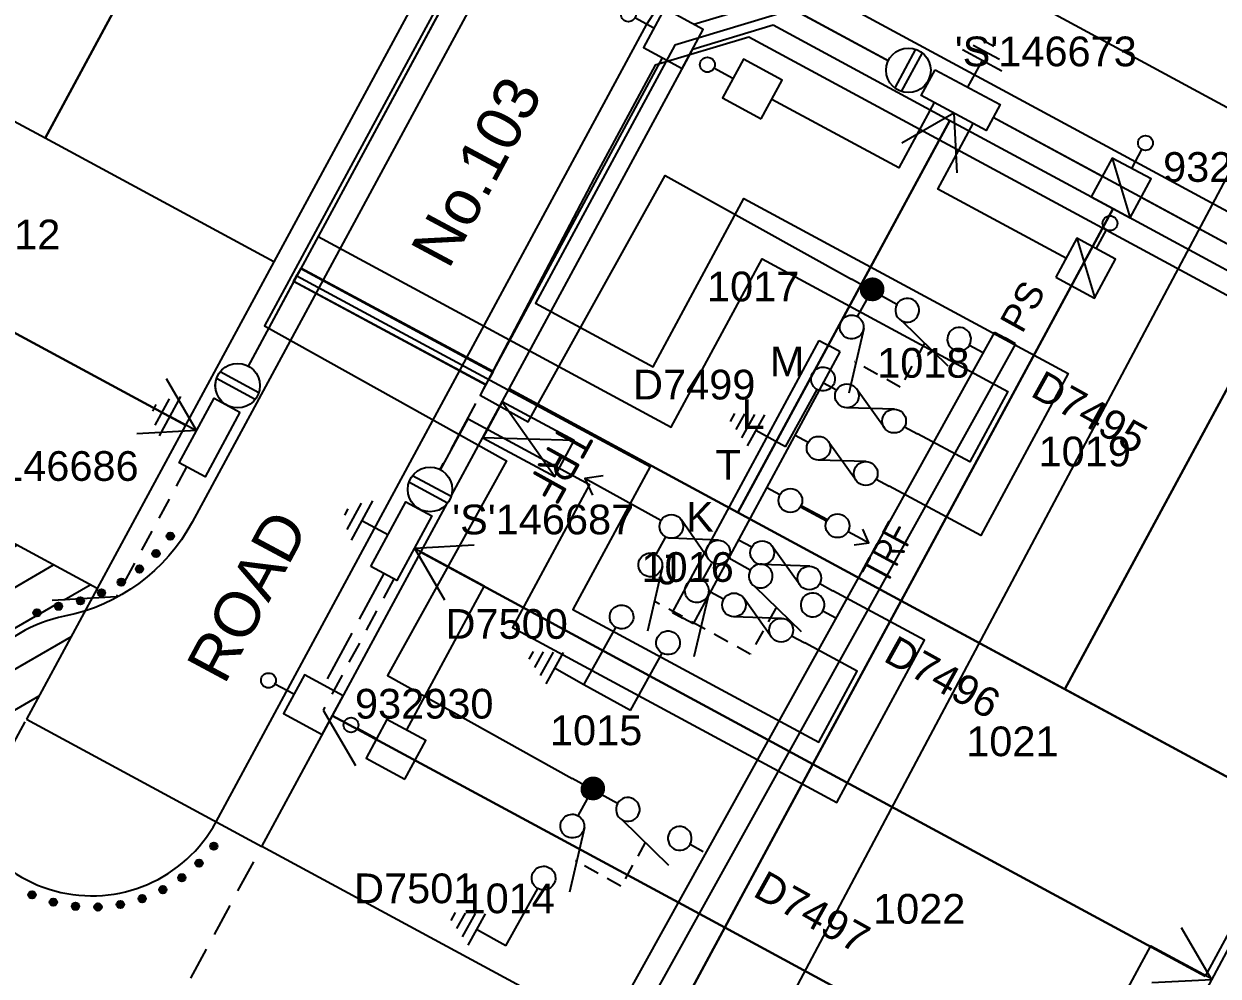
# Model space of a CAD drawing. Header units: metres. Extents: x 303507 to 304452, y 6274483 to 6275961.
# Drawn here: x 303718.5 to 303798.8, y 6275056.6 to 6275120.7 of the extents above; entities that cross this region are included whole.
import ezdxf
from ezdxf.enums import TextEntityAlignment as Align

# ---------------------------------------------------------------- set-up
doc = ezdxf.new("R2010")
doc.units = ezdxf.units.M
doc.header["$LTSCALE"] = 0.7
for name, pattern in [('A', [0]), ('CENTERX2', [101.6, 63.5, -12.7, 12.7, -12.7]), ('Dash', [5, 3, -2]), ('DASHED', [19.05, 12.7, -6.35]), ('IE Trench LV', [6.5, 5, -1.5])]:
    doc.linetypes.add(name, pattern=pattern)
doc.layers.get('0').update_dxf_attribs({"color": 6})
for name, color, linetype in [('_User Miscellaneous10', 8, 'Continuous'), ('_User Miscellaneous11', 7, 'Continuous'), ('_User Miscellaneous4', 7, 'Continuous'), ('_User Miscellaneous7', 150, 'Continuous'), ('_User Miscellaneous8', 7, 'Continuous'), ('_User Miscellaneous9', 8, 'Continuous'), ('_User Miscellaneous9 @ 0.5', 8, 'Continuous'), ('Cadastre Developer_SP_NEW', 4, 'Continuous'), ('Cadastre Roads_SP_NEW', 8, 'Continuous'), ('Duct_SP_NEW', 2, 'Continuous'), ('Equip_HV_NEW', 2, 'Continuous'), ('Equip_LV_MOD', 5, 'Continuous'), ('Equip_LV_NEW', 5, 'Continuous'), ('Mains_HV_NEW_U72', 2, 'Continuous'), ('Mains_LV_NEW_R6', 2, 'Continuous'), ('Mains_LV_NEW_T84', 2, 'Continuous'), ('Services_SP_NEW_UG', 2, 'Continuous'), ('Sub_LV_EXT', 5, 'Continuous'), ('Sub_SP_NEW', 2, 'Continuous'), ('SupportsUG_SP_LV_NEW', 2, 'Continuous'), ('SupportsUG_SP_LV_SL_NEW', 2, 'Continuous'), ('Trench_SP_NEW', 2, 'Continuous')]:
    doc.layers.add(name, color=color, linetype=linetype)
doc.layers.add('_User Miscellaneous5', color=7, linetype='Continuous', lineweight=35)
doc.layers.add('Viewports', color=8, linetype='Continuous', plot=False)
doc.styles.add('ARIAL', font='arial.ttf', dxfattribs={"height": 2})
doc.styles.add('iecARIAL', font='arial.ttf', dxfattribs={"height": 2})
doc.styles.add('IESYMBOL1', font='isocp.shx')
doc.styles.add('POLE_LABEL', font='arial.ttf')
doc.styles.add('SL_LABEL', font='arial.ttf')
doc.styles.get("Standard").update_dxf_attribs({"font": 'arial.ttf'})
doc.styles.add('style1', font='iso3098b.shx')
doc.styles.add('SWG_LABEL', font='arial.ttf')
doc.styles.add('SWITCH_LABEL', font='arial.ttf', dxfattribs={"height": 2.5})
doc.linetypes.add('Cable New UG', pattern='A,8,-1,["x",style1,S=3.5,R=0,X=0.35,Y=-1],-3.5', length=12.5)
doc.linetypes.add('Cable Z', pattern='A,8,-1,["Z",Standard,S=2.5,R=0,X=0.35,Y=-1.25],-3.5', length=12.5)
doc.linetypes.add('IE Trench HV', pattern='A,8,-2,["/",style1,S=2.5,R=0,X=0.1,Y=-1],-4.5', length=14.5)

# ---------------------------------------------------------------- blocks, each defined once
blk = doc.blocks.new('*U96')
at = {"layer": '_User Miscellaneous7', "lineweight": -3}
blk.add_lwpolyline([(-0.46, -3.322), (-0.46, -1.872)], dxfattribs=at)
blk.add_lwpolyline([(-1.945, -6.292), (1.025, -6.292), (1.025, -3.322), (-1.945, -3.322)], close=True, dxfattribs=at)
blk.add_circle((-0.46, -1.372), 0.5, dxfattribs=at)
at = {"layer": '_User Miscellaneous8', "color": 2, "lineweight": -3}
blk.add_lwpolyline([(-1.485, 0), (1.485, 0), (1.485, 2.97), (-1.485, 2.97)], close=True, dxfattribs=at)
at = {"style": 'POLE_LABEL', "flags": 9}
blk.add_attdef('STRUCTURE_PLANT_NUMBER', text='', height=0.2, dxfattribs=at).set_placement((1.641, 1.727), align=Align.MIDDLE_LEFT)
for tag, flags, p in [('STREET_CODE', 9, (1.641, 1.485)), ('OWNED_BY', 9, (1.641, 1.085)), ('OPERATED_BY', 9, (1.641, 0.885)), ('COLUMN_TYPE', 9, (1.641, 1.285)), ('STATE', 9, (1.641, 0.485)), ('USAGE', 9, (1.641, 0.285)), ('MAINTAINED_BY', 9, (1.641, 0.685)), ('LEGEND', 9, (1.641, 0.085)), ('SUBURB', 9, (1.641, -0.315)), ('STREETNAME', 9, (1.641, -0.515)), ('PARENT', 9, (1.641, -0.115)), ('LOCATION', 9, (1.641, -0.715)), ('Z', 1, (1.641, -1.315)), ('NOTES', 9, (1.641, -0.915)), ('LABEL_ALIGNMENT', 9, (1.641, -1.115))]:
    blk.add_attdef(tag, text='', height=0.2, dxfattribs=dict(flags=flags)).set_placement(p, align=Align.MIDDLE_LEFT)
at = {"layer": '_User Miscellaneous5', "style": 'ARIAL', "flags": 8}
blk.add_attdef('ASSET_NUM', text='', height=2, dxfattribs=at).set_placement((2, 3.485), align=Align.MIDDLE_LEFT)
blk = doc.blocks.new('*U66')
at = {"layer": '_User Miscellaneous8', "color": 2}
blk.add_line((0, 0), (0, 1.45), dxfattribs=at)
blk.add_circle((0, 1.95), 0.5, dxfattribs=at)
for tag, p, flags in [('Z', (0, 0), 1), ('OPERATED_BY', (0, -9.607), 9)]:
    blk.add_attdef(tag, p, '', height=0.2, dxfattribs=dict(flags=flags))
at = {"style": 'SL_LABEL', "flags": 9}
blk.add_attdef('STREET_CODE', text='', height=0.2, dxfattribs=at).set_placement((0, -0.2), align=Align.MIDDLE_LEFT)
at = {"flags": 9}
for tag, p in [('CONSTRUCTED_VOLTAGE', (0, -0.4)), ('CONTROL_TYPE', (0, -0.6)), ('LANTERN_PURPOSE', (0, -0.8)), ('OPERATING_VOLTAGE', (0, -1.4)), ('ORIENTATION', (0, -1.6)), ('LANTERN_TYPE', (0, -1)), ('NO_PHASES', (0, -1.2)), ('OWNED_BY', (0, -1.8)), ('STATE', (0, -2)), ('CEXIST', (0, -2.4)), ('USAGE', (0, -2.2)), ('CNEW', (0, -2.6)), ('CNUMBER', (0, -2.8)), ('CREMOVE', (0, -3)), ('CREPLACE', (0, -3.2)), ('LKINGHEIGHT', (0, -3.4)), ('LBRACKET', (0, -3.6)), ('LBRACKETVOCAB', (0, -3.8)), ('LCATEGORY', (0, -4)), ('LCHARGE1', (0, -4.2)), ('LCHARGE1PERCENT', (0, -4.4)), ('LCHARGE2', (0, -4.6)), ('LCHARGE2PERCENT', (0, -4.8)), ('LCHARGE3', (0, -5)), ('LCHARGE3PERCENT', (0, -5.2)), ('LEXIST', (0, -5.4)), ('LLAMP', (0, -5.6)), ('LLAMPVOCAB', (0, -5.8)), ('LMAST', (0, -6)), ('LMASTVOCAB', (0, -6.2)), ('LNEW', (0, -6.4)), ('LANTNUMBER', (0, -6.6)), ('LOUTREACH', (0, -7)), ('LOUTREACHVOCAB', (0, -7.2)), ('LRATECODE', (0, -7.4)), ('LREMOVE', (0, -7.6)), ('LREPLACE', (0, -7.8)), ('LTYPE', (0, -8)), ('SUBURB', (0, -8.6)), ('STREETNAME', (0, -8.8)), ('LTYPEVOCAB', (0, -8.2)), ('LEGEND', (0, -8.4)), ('LOCATION', (0, -9)), ('NOTES', (0, -9.2)), ('MAINTAINED_BY', (0, -9.863))]:
    blk.add_attdef(tag, text='', height=0.2, dxfattribs=at).set_placement(p, align=Align.MIDDLE_LEFT)
blk = doc.blocks.new('*U141')
at = {"layer": '_User Miscellaneous7', "lineweight": -3}
blk.add_lwpolyline([(0, -3.344), (0, -1.894)], dxfattribs=at)
blk.add_lwpolyline([(-1.485, -6.314), (1.485, -6.314), (1.485, -3.344), (-1.485, -3.344)], close=True, dxfattribs=at)
blk.add_circle((0, -1.394), 0.5, dxfattribs=at)
at = {"layer": '_User Miscellaneous8', "color": 2, "lineweight": -3}
blk.add_lwpolyline([(-1.485, 0), (1.485, 0), (1.485, 2.97), (-1.485, 2.97)], close=True, dxfattribs=at)
at = {"style": 'POLE_LABEL', "flags": 9}
blk.add_attdef('STRUCTURE_PLANT_NUMBER', text='', height=0.2, dxfattribs=at).set_placement((1.641, 1.727), align=Align.MIDDLE_LEFT)
for tag, flags, p in [('STREET_CODE', 9, (1.641, 1.485)), ('OWNED_BY', 9, (1.641, 1.085)), ('OPERATED_BY', 9, (1.641, 0.885)), ('COLUMN_TYPE', 9, (1.641, 1.285)), ('STATE', 9, (1.641, 0.485)), ('USAGE', 9, (1.641, 0.285)), ('MAINTAINED_BY', 9, (1.641, 0.685)), ('LEGEND', 9, (1.641, 0.085)), ('SUBURB', 9, (1.641, -0.315)), ('STREETNAME', 9, (1.641, -0.515)), ('PARENT', 9, (1.641, -0.115)), ('LOCATION', 9, (1.641, -0.715)), ('Z', 1, (1.641, -1.315)), ('NOTES', 9, (1.641, -0.915)), ('LABEL_ALIGNMENT', 9, (1.641, -1.115))]:
    blk.add_attdef(tag, text='', height=0.2, dxfattribs=dict(flags=flags)).set_placement(p, align=Align.MIDDLE_LEFT)
at = {"layer": '_User Miscellaneous5', "style": 'ARIAL', "flags": 8}
blk.add_attdef('ASSET_NUM', text='', height=2, dxfattribs=at).set_placement((2, 3.485), align=Align.MIDDLE_LEFT)
blk = doc.blocks.new('*U136')
at = {"layer": '_User Miscellaneous7', "lineweight": -3}
for points in [[(0.463, -2.915), (0.463, -1.465)], [(-1.022, -2.915), (1.963, -5.9)]]:
    blk.add_lwpolyline(points, dxfattribs=at)
blk.add_lwpolyline([(-1.022, -5.885), (1.948, -5.885), (1.948, -2.915), (-1.022, -2.915)], close=True, dxfattribs=at)
blk.add_circle((0.463, -0.965), 0.5, dxfattribs=at)
at = {"layer": '_User Miscellaneous8', "color": 2, "lineweight": -3}
blk.add_lwpolyline([(-1.485, 0), (1.485, 0), (1.485, 2.97), (-1.485, 2.97)], close=True, dxfattribs=at)
blk.add_lwpolyline([(-1.485, 2.97), (1.5, -0.015)], dxfattribs=at)
at = {"style": 'POLE_LABEL', "flags": 9}
blk.add_attdef('STRUCTURE_PLANT_NUMBER', text='', height=0.2, dxfattribs=at).set_placement((1.641, 1.727), align=Align.MIDDLE_LEFT)
for tag, flags, p in [('STREET_CODE', 9, (1.641, 1.485)), ('OWNED_BY', 9, (1.641, 1.085)), ('OPERATED_BY', 9, (1.641, 0.885)), ('COLUMN_TYPE', 9, (1.641, 1.285)), ('STATE', 9, (1.641, 0.485)), ('USAGE', 9, (1.641, 0.285)), ('MAINTAINED_BY', 9, (1.641, 0.685)), ('LEGEND', 9, (1.641, 0.085)), ('SUBURB', 9, (1.641, -0.315)), ('STREETNAME', 9, (1.641, -0.515)), ('PARENT', 9, (1.641, -0.115)), ('LOCATION', 9, (1.641, -0.715)), ('Z', 1, (1.641, -1.315)), ('NOTES', 9, (1.641, -0.915)), ('LABEL_ALIGNMENT', 9, (1.641, -1.115))]:
    blk.add_attdef(tag, text='', height=0.2, dxfattribs=dict(flags=flags)).set_placement(p, align=Align.MIDDLE_LEFT)
at = {"layer": '_User Miscellaneous5', "style": 'ARIAL', "flags": 8}
blk.add_attdef('ASSET_NUM', text='', height=2, dxfattribs=at).set_placement((2, 3.485), align=Align.MIDDLE_LEFT)
blk = doc.blocks.new('*U86')
at = {"lineweight": -3}
blk.add_lwpolyline([(-2.475, 2.49), (2.475, 2.49), (2.475, 0.51), (-2.475, 0.51)], close=True, dxfattribs=at)
for tag, flags, p in [('STREET_CODE', 9, (1.5, 3.5)), ('OWNED_BY', 9, (1.5, 3.3)), ('OPERATED_BY', 9, (1.5, 3.1)), ('STATE', 9, (1.5, 2.7)), ('SUPPORT_TYPE', 9, (1.5, 2.5)), ('MAINTAINED_BY', 9, (1.5, 2.9)), ('SUBURB', 9, (1.5, 1.7)), ('USAGE', 9, (1.5, 2.3)), ('LEGEND', 9, (1.5, 2.1)), ('PARENT', 9, (1.5, 1.9)), ('Z', 1, (1.5, 0.9)), ('STREETNAME', 9, (1.5, 1.5)), ('LOCATION', 9, (1.5, 1.3)), ('NOTES', 9, (1.5, 1.1))]:
    blk.add_attdef(tag, text='', height=0.2, dxfattribs=dict(flags=flags)).set_placement(p, align=Align.MIDDLE_LEFT)
at = {"layer": '_User Miscellaneous4', "style": 'ARIAL', "flags": 8}
blk.add_attdef('ASSET_NUM', text='', height=2, dxfattribs=at).set_placement((2, 5.5), align=Align.MIDDLE_LEFT)
blk = doc.blocks.new('A$C1B2C29DD')
at = {"layer": 'Services_SP_NEW_UG', "color": 2, "flags": 128}
for points in [[(0, 0), (-2.1, 3.444)], [(0, 0), (2.1, 3.444)]]:
    blk.add_lwpolyline(points, dxfattribs=at)
blk = doc.blocks.new('SUB_PADMOUNT_NEW')
for p, q in [((0, 1.375), (5.5, -1.375)), ((5.5, 1.375), (0, -1.375))]:
    blk.add_line(p, q)
blk.add_lwpolyline([(0, -1.375), (5.5, -1.375), (5.5, 1.375), (0, 1.375)], close=True)
for tag, height, flags, p in [('ASSET_NUM', 3, 8, (5.84, 2.545)), ('STREET_CODE', 0.2, 9, (5.34, 0.545)), ('OPERATING_VOLTAGE', 0.2, 9, (5.34, 0.145)), ('ORIENTATION', 0.2, 9, (5.34, -0.055)), ('NO_PHASES', 0.2, 9, (5.34, 0.345)), ('OWNED_BY', 0.2, 9, (5.34, -0.255)), ('OPERATED_BY', 0.2, 9, (5.34, -0.455)), ('CONSTRUCTED_VOLTAGE', 0.2, 9, (5.34, -0.855)), ('MAINTAINED_BY', 0.2, 9, (5.34, -0.655)), ('SECONDARY_VOLTAGE', 0.2, 9, (5.34, -1.055)), ('STATE', 0.2, 9, (5.34, -1.255)), ('SUBSTATION_TYPE', 0.2, 9, (5.34, -1.655)), ('PARENT', 0.2, 9, (5.34, -1.455)), ('SUBURB', 0.2, 9, (5.34, -2.255)), ('STREETNAME', 0.2, 9, (5.34, -2.455)), ('USAGE', 0.2, 9, (5.34, -1.855)), ('LEGEND', 0.2, 9, (5.34, -2.055)), ('Z', 0.2, 1, (5.34, -3.055)), ('LOCATION', 0.2, 9, (5.34, -2.655)), ('NOTES', 0.2, 9, (5.34, -2.855))]:
    blk.add_attdef(tag, text='', height=height, dxfattribs=dict(flags=flags)).set_placement(p, align=Align.MIDDLE_LEFT)
blk = doc.blocks.new('TX_LINK_NEW')
h = blk.add_hatch(color=256)
edge = h.paths.add_edge_path()
edge.add_line((2.598, 0.05), (4.601, 0.05))
edge.add_arc((5.4, 0.011), 0.8, 177.23529, 184.40267)
edge.add_line((4.602, -0.05), (2.598, -0.05))
edge.add_arc((1.8, 0), 0.8, 356.41668, 363.58332)
blk.add_line((7.2, 0.013), (7.798, 0.013))
for points in [[(1, 0), (0, 0)], [(2.598, 0.05), (4.601, 0.05)], [(6.2, 0.013), (7.2, 0.013)], [(6.998, -0.587), (7.798, 0.013), (6.998, 0.613)], [(2.598, -0.05), (4.602, -0.05)]]:
    blk.add_lwpolyline(points)
for centre in [(5.4, 0.011), (1.8, 0)]:
    blk.add_circle(centre, 0.8)
for centre, start, end in [((1.8, 0), 356.41668, 3.58332), ((5.4, 0.011), 177.23529, 184.40267)]:
    blk.add_arc(centre, 0.8, start, end)
at = {"style": 'IESYMBOL1'}
blk.add_text('TRF', height=2, rotation=90, dxfattribs=at).set_placement((9.238, 0.013), align=Align.MIDDLE_CENTER)
at = {"flags": 1}
blk.add_attdef('Z', (0, 0), '', height=0.2, dxfattribs=at)
at = {"layer": 'Sub_LV_EXT', "flags": 1}
for tag, p in [('ORIENTATION', (2.14, -1.527)), ('USAGE', (2.14, -1.142)), ('NOTES', (2.14, -3.066))]:
    blk.add_attdef(tag, p, '', height=0.2, dxfattribs=at)
blk = doc.blocks.new('LV_UG_DFUSE_CLOSED_NEW')
for points in [[(1, 0), (0, 0)], [(5.04, 0.726), (2.156, -0.717)], [(5.049, -0.707), (2.156, 0.717)], [(6.2, 0.013), (7.2, 0.013)]]:
    blk.add_lwpolyline(points)
for centre in [(5.4, 0.011), (1.8, 0)]:
    blk.add_circle(centre, 0.8)
for tag, flags, p in [('ACTUAL_STATUS', 9, (1.5, 0)), ('OPERATED_BY', 9, (1.5, -0.6)), ('CONSTRUCTED_VOLTAGE', 9, (1.5, -0.2)), ('NO_PHASES', 9, (1.5, -0.4)), ('MAINTAINED_BY', 9, (1.5, -0.8)), ('OWNED_BY', 9, (1.5, -1)), ('OPERATING_VOLTAGE', 9, (1.5, -1.2)), ('ORIENTATION', 9, (1.5, -1.4)), ('STATE', 9, (1.5, -1.6)), ('Z', 1, (1.5, -2.4)), ('SWITCH_TYPE', 9, (1.5, -1.8)), ('USAGE', 9, (1.5, -2)), ('NOTES', 9, (1.5, -2.2))]:
    blk.add_attdef(tag, text='', height=0.2, dxfattribs=dict(flags=flags)).set_placement(p, align=Align.MIDDLE_LEFT)
blk = doc.blocks.new('Earth')
for p, q in [((0, -2.044), (0, 0)), ((-1.5, -2.044), (1.5, -2.044)), ((-1, -2.644), (1, -2.644)), ((-0.25, -3.244), (0.25, -3.244))]:
    blk.add_line(p, q)
blk = doc.blocks.new('*U69')
at = {"layer": 'Services_SP_NEW_UG', "color": 2, "flags": 128}
blk.add_lwpolyline([(12.5, -0.75), (14.747, 2.934)], dxfattribs=at)
at = {"layer": 'Services_SP_NEW_UG', "color": 2, "linetype": 'Dash', "ltscale": 0.7, "flags": 128}
blk.add_lwpolyline([(2.473, -0.75), (12.5, -0.75)], dxfattribs=at)
blk = doc.blocks.new('REFLECTORISED POSTS')
at = {"layer": '_User Miscellaneous9'}
h = blk.add_hatch(color=256, dxfattribs=at)
h.dxf.hatch_style = 1
edge = h.paths.add_edge_path()
edge.add_arc((0, 0), 0.25, 0, 360)
blk.add_circle((0, 0), 0.25, dxfattribs=at)
blk = doc.blocks.new('*U144')
blk.add_wipeout([(-1.056, -0.443), (-1.18, -0.584), (-1.286, -0.739), (-1.371, -0.906), (-1.435, -1.083), (-1.476, -1.266), (-1.493, -1.453), (-1.487, -1.64), (-1.458, -1.826), (-1.406, -2.006), (-1.331, -2.178), (-1.236, -2.339), (-1.121, -2.488), (-0.988, -2.62), (-0.84, -2.735), (-0.679, -2.831), (-0.506, -2.906), (-0.326, -2.958), (-0.141, -2.987), (0.047, -2.993), (0.233, -2.976), (0.416, -2.935), (0.593, -2.871), (0.76, -2.786), (0.915, -2.681), (1.056, -2.557), (1.18, -2.416), (1.286, -2.261), (1.371, -2.094), (1.435, -1.917), (1.476, -1.734), (1.493, -1.547), (1.487, -1.36), (1.458, -1.174), (1.406, -0.994), (1.331, -0.822), (1.236, -0.661), (1.121, -0.512), (0.988, -0.38), (0.84, -0.265), (0.679, -0.169), (0.506, -0.094), (0.326, -0.042), (0.141, -0.013), (-0.047, -0.007), (-0.233, -0.024), (-0.416, -0.065), (-0.593, -0.129), (-0.76, -0.214), (-0.915, -0.319)])
for p, q in [((-1.479, -1.25), (1.479, -1.25)), ((-1.479, -1.75), (1.479, -1.75))]:
    blk.add_line(p, q)
blk.add_circle((0, -1.5), 1.5)
for tag, flags, p in [('ACTUAL_STATUS', 9, (1.5, 0)), ('OPERATING_VOLTAGE', 9, (1.5, -0.6)), ('ORIENTATION', 9, (1.5, -0.8)), ('CONSTRUCTED_VOLTAGE', 9, (1.5, -0.2)), ('NO_PHASES', 9, (1.5, -0.4)), ('STATE', 9, (1.5, -1)), ('SWITCH_TYPE', 9, (1.5, -1.2)), ('USAGE', 9, (1.5, -1.4)), ('NOTES', 9, (1.5, -1.6)), ('OWNED_BY', 9, (1.5, -1.8)), ('OPERATED_BY', 9, (1.5, -2)), ('MAINTAINED_BY', 9, (1.5, -2.2)), ('NUMBER_OF_PHASES', 9, (1.5, -2.4)), ('TYPE', 9, (1.5, -2.6)), ('Z', 1, (1.5, -2.8))]:
    blk.add_attdef(tag, text='', height=0.2, dxfattribs=dict(flags=flags)).set_placement(p, align=Align.MIDDLE_LEFT)
blk = doc.blocks.new('*U157')
at = {"layer": 'Services_SP_NEW_UG', "color": 2, "flags": 128}
blk.add_lwpolyline([(-12.415, -0.75), (-14.661, 2.934)], dxfattribs=at)
at = {"layer": 'Services_SP_NEW_UG', "color": 2, "linetype": 'Dash', "ltscale": 0.7, "flags": 128}
blk.add_lwpolyline([(-2.473, -0.75), (-12.415, -0.75)], dxfattribs=at)
blk = doc.blocks.new('*U177')
for p, q in [((-1.6, 0), (-1.6, 69.895)), ((-1.6, 69.895), (-0.8, 69.895)), ((0, 69.895), (-0.8, 69.895)), ((0, 0), (0, 69.895)), ((-1.6, 0), (-0.8, 0)), ((0, 0), (-0.8, 0))]:
    blk.add_line(p, q)
at = {"style": 'ARIAL'}
blk.add_attdef('SWG_TYPE', text='', height=1.8, rotation=90, dxfattribs=at).set_placement((-0.8, 70.639), align=Align.MIDDLE_LEFT)
blk.add_attdef('SUB_TYPE', text='', height=1.8, rotation=90, dxfattribs=at).set_placement((-0.8, -0.757), align=Align.MIDDLE_RIGHT)
blk = doc.blocks.new('SWG_SIE_TRF_NOES_NEW')
for p, q in [((7.008, 0.801), (2.793, 1.949)), ((14.679, 0), (20.536, -0.004))]:
    blk.add_line(p, q)
for points in [[(2.998, -0.79, 1), (3.002, 0.81, 1)], [(6.998, -0.798, 1), (7.002, 0.801, 1)]]:
    blk.add_lwpolyline(points, format="xyb", close=True)
for points in [[(2.2, 0.011), (1.2, 0.011)], [(19.536, -0.753), (20.536, -0.004), (19.536, 0.747)], [(7.8, 0), (9.453, 0)]]:
    blk.add_lwpolyline(points)
at = {"flags": 1}
blk.add_attdef('Z', (0, 0), '', height=0.2, dxfattribs=at)
at = {"style": 'SWITCH_LABEL', "flags": 9}
blk.add_attdef('STREET_CODE', text='', height=0.2, dxfattribs=at).set_placement((0, -0.2), align=Align.MIDDLE_LEFT)
at = {"flags": 9}
for tag, p in [('ORIENTATION', (0, -0.4)), ('USAGE', (0, -0.8)), ('PARENT', (0, -0.6)), ('SUBURB', (0, -1)), ('STREETNAME', (0, -1.2)), ('LOCATION', (0, -1.4)), ('NOTES', (0, -1.6))]:
    blk.add_attdef(tag, text='', height=0.2, dxfattribs=at).set_placement(p, align=Align.MIDDLE_LEFT)
blk = doc.blocks.new('SWG_FUSE_NEW')
for points in [[(4.04, 0.726), (1.156, -0.717)], [(4.049, -0.707), (1.156, 0.717)]]:
    blk.add_lwpolyline(points)
for centre in [(4.4, 0.011), (0.8, 0)]:
    blk.add_circle(centre, 0.8)
at = {"style": 'SWITCH_LABEL', "flags": 8}
blk.add_attdef('ASSET_NUM', text='', height=2.5, rotation=179.95437, dxfattribs=at).set_placement((-2.4, 0), align=Align.MIDDLE_LEFT)
for tag, p, flags in [('Z', (0, 0), 1), ('ORIENTATION', (0.04, -4.4), 9), ('USAGE', (0.04, -5.4), 9)]:
    blk.add_attdef(tag, p, '', height=0.2, dxfattribs=dict(flags=flags))
at = {"flags": 9}
for tag, p in [('PARENT', (0, -1.6)), ('SUBURB', (0, -2.2)), ('STREETNAME', (0, -2.4))]:
    blk.add_attdef(tag, text='', height=0.2, dxfattribs=at).set_placement(p, align=Align.MIDDLE_LEFT)
blk = doc.blocks.new('*U230')
at = {"linetype": 'CENTERX2'}
blk.add_blockref('SWG_SIE_TRF_NOES_NEW', (0, 0), dxfattribs=at)
at = {"linetype": 'CENTERX2', "rotation": 180}
blk.add_blockref('SWG_FUSE_NEW', (14.679, 0), dxfattribs=at)
at = {"style": 'IESYMBOL1'}
blk.add_text('TRF', height=2.5, rotation=89.98256, dxfattribs=at).set_placement((22.515, -0.055), align=Align.MIDDLE_CENTER)
blk = doc.blocks.new('SWG_SIE_ES_NEW')
for p, q in [((-6.103, 0.747), (-1.804, 1.966)), ((2.223, -2.29), (4.623, -2.285)), ((2.524, -2.89), (4.324, -2.886)), ((2.826, -3.489), (4.026, -3.486)), ((3.127, -4.088), (3.727, -4.087))]:
    blk.add_line(p, q)
at = {"const_width": 0.8, "flags": 128}
blk.add_lwpolyline([(-9.091, -0.021, 1), (-8.291, -0.021, 1)], format="xyb", close=True, dxfattribs=at)
for points in [[(-5.789, -0.821, -1), (-5.793, 0.779, -1)], [(-1.789, -0.813, -1), (-1.793, 0.787, -1)]]:
    blk.add_lwpolyline(points, format="xyb", close=True)
for points in [[(-6.591, -0.023), (-7.891, -0.023)], [(3.423, -0.012), (-0.991, -0.012)], [(3.423, -0.012), (3.423, -2.288)]]:
    blk.add_lwpolyline(points)
at = {"flags": 1}
blk.add_attdef('Z', (0, 0), '', height=0.2, dxfattribs=at)
at = {"style": 'SWITCH_LABEL', "flags": 9}
blk.add_attdef('STREET_CODE', text='', height=0.2, dxfattribs=at).set_placement((0, -0.2), align=Align.MIDDLE_LEFT)
at = {"flags": 9}
for tag, p in [('ORIENTATION', (0, -0.4)), ('USAGE', (0, -0.8)), ('PARENT', (0, -0.6)), ('SUBURB', (0, -1)), ('STREETNAME', (0, -1.2)), ('LOCATION', (0, -1.4)), ('NOTES', (0, -1.6))]:
    blk.add_attdef(tag, text='', height=0.2, dxfattribs=at).set_placement(p, align=Align.MIDDLE_LEFT)
at = {"style": 'ARIAL', "flags": 8}
blk.add_attdef('ASSET_NUM', text='', height=2, dxfattribs=at).set_placement((-1.812, -3.151), align=Align.MIDDLE_CENTER)
blk = doc.blocks.new('SWG_SIE_SU_NEW')
blk.add_line((5.808, 0.79), (1.594, 1.938))
at = {"linetype": 'A', "lineweight": 0}
for p, q in [((7.981, 0.347), (7.98, -0.368)), ((8.18, -0.584), (8.181, 0.562)), ((8.381, 0.659), (8.379, -0.682)), ((8.579, -0.712), (8.581, 0.688)), ((8.781, 0.659), (8.779, -0.683)), ((8.98, -0.588), (8.981, 0.564)), ((9.181, 0.351), (9.18, -0.376))]:
    blk.add_line(p, q, dxfattribs=at)
at = {"linetype": 'Dash', "ltscale": 0.5}
blk.add_lwpolyline([(3.701, 1.364), (3.701, 4.733), (7.222, 4.733)], dxfattribs=at)
for points in [[(1, 0), (0, 0)], [(6.6, -0.012), (10.1, -0.012)]]:
    blk.add_lwpolyline(points)
for points in [[(1.798, -0.802, 1), (1.802, 0.798, 1)], [(5.798, -0.81, 1), (5.802, 0.79, 1)]]:
    blk.add_lwpolyline(points, format="xyb", close=True)
at = {"linetype": 'A', "lineweight": 0}
blk.add_circle((8.582, -0.012), 0.7, dxfattribs=at)
at = {"style": 'SWG_LABEL', "flags": 8}
blk.add_attdef('ASSET_NUM', text='', height=2, rotation=179.95437, dxfattribs=at).set_placement((-2.4, 0.012), align=Align.MIDDLE_LEFT)
at = {"flags": 1}
blk.add_attdef('Z', (0, 0), '', height=0.2, dxfattribs=at)
at = {"style": 'SWITCH_LABEL', "flags": 9}
blk.add_attdef('STREET_CODE', text='', height=0.2, dxfattribs=at).set_placement((0, 0), align=Align.MIDDLE_LEFT)
at = {"flags": 9}
for tag, p in [('ORIENTATION', (0, -0.2)), ('SUBURB', (0, -0.8)), ('USAGE', (0, -0.6)), ('PARENT', (0, -0.4)), ('OWNED_BY', (-0.003, -1.619)), ('STREETNAME', (0, -1)), ('LOCATION', (0, -1.2)), ('NOTES', (0, -1.4)), ('OPERATED_BY', (-0.009, -1.841)), ('MAINTAINED_BY', (-0.011, -2.048))]:
    blk.add_attdef(tag, text='', height=0.2, dxfattribs=at).set_placement(p, align=Align.MIDDLE_LEFT)
blk = doc.blocks.new('*U174')
for p, q in [((-6.103, 4.327), (-1.804, 5.547)), ((-6.103, 0.747), (-1.804, 1.966)), ((2.223, -2.29), (4.623, -2.285)), ((2.524, -2.89), (4.324, -2.886)), ((2.826, -3.489), (4.026, -3.486)), ((3.127, -4.088), (3.727, -4.087))]:
    blk.add_line(p, q)
at = {"linetype": 'Dash', "ltscale": 0.5, "flags": 128}
blk.add_lwpolyline([(-7.345, 8.776), (-3.811, 8.776), (-3.791, 1.399)], dxfattribs=at)
for points in [[(-5.789, 2.759, -1), (-5.793, 4.359, -1)], [(-1.789, 2.767, -1), (-1.793, 4.367, -1)], [(-5.789, -0.821, -1), (-5.793, 0.779, -1)], [(-1.789, -0.813, -1), (-1.793, 0.787, -1)]]:
    blk.add_lwpolyline(points, format="xyb", close=True)
for points in [[(-6.591, 3.558), (-7.891, 3.558)], [(3.423, 3.569), (-0.991, 3.569)], [(3.423, 3.569), (3.423, -0.012)], [(-6.591, -0.023), (-7.891, -0.023)], [(3.423, -0.012), (-0.991, -0.012)], [(3.423, -0.012), (3.423, -2.288)]]:
    blk.add_lwpolyline(points)
at = {"flags": 1}
blk.add_attdef('Z', (0, 0), '', height=0.2, dxfattribs=at)
at = {"style": 'SWITCH_LABEL', "flags": 9}
blk.add_attdef('STREET_CODE', text='', height=0.2, dxfattribs=at).set_placement((0, -0.2), align=Align.MIDDLE_LEFT)
at = {"flags": 9}
for tag, p in [('ORIENTATION', (0, -0.4)), ('USAGE', (0, -0.8)), ('PARENT', (0, -0.6)), ('SUBURB', (0, -1)), ('STREETNAME', (0, -1.2)), ('LOCATION', (0, -1.4)), ('NOTES', (0, -1.6))]:
    blk.add_attdef(tag, text='', height=0.2, dxfattribs=at).set_placement(p, align=Align.MIDDLE_LEFT)
at = {"style": 'ARIAL', "flags": 8}
blk.add_attdef('ASSET_NUM', text='', height=2, dxfattribs=at).set_placement((-1.812, -3.151), align=Align.MIDDLE_CENTER)

msp = doc.modelspace()

# ---------------------------------------------------------------- hatches: boundary and pattern name
at = {"layer": '_User Miscellaneous11', "linetype": 'Continuous', "ltscale": 0.6}
h = msp.add_hatch(dxfattribs=at)
h.set_pattern_fill('ANSI31', color=3, scale=0.75, angle=345)
h.paths.add_polyline_path([(303706.067, 6275092.021), (303704.864, 6275087.617), (303706.481, 6275083.173), (303704.268, 6275078.793), (303713.793, 6275073.652, -0.294487), (303721.206, 6275080.799, 0.028515), (303722.586, 6275081.154), (303723.046, 6275082.005), (303722.473, 6275081.975, -0.156988), (303722.52, 6275081.829, -1.299135), (303722.052, 6275081.953), (303720.784, 6275081.717, -0.429726), (303721.047, 6275081.468, -1), (303720.547, 6275081.468, -0.398869), (303720.784, 6275081.717), (303720.378, 6275081.865), (303722.052, 6275081.953, -0.546692), (303722.473, 6275081.975), (303723.046, 6275082.005), (303723.398, 6275082.657)])
h.paths.add_polyline_path([(303715.848, 6275078.511, -1), (303715.348, 6275078.511, -1)], flags=16)
h.paths.add_polyline_path([(303716.969, 6275079.532, -1), (303716.469, 6275079.532, -1)], flags=16)
h.paths.add_polyline_path([(303714.891, 6275077.336, -1), (303714.391, 6275077.336, -1)], flags=16)
h.paths.add_polyline_path([(303718.227, 6275080.377, -1), (303717.727, 6275080.377, -1)], flags=16)
h.paths.add_polyline_path([(303714.117, 6275076.033, -1), (303713.617, 6275076.033, -1)], flags=16)
h.paths.add_polyline_path([(303719.597, 6275081.027, -1), (303719.097, 6275081.027, -1)], flags=16)
h.paths.add_polyline_path([(303713.544, 6275074.63, -1), (303713.044, 6275074.63, -1)], flags=16)
h = msp.add_hatch(dxfattribs=at)
h.set_pattern_fill('ANSI31', color=3, scale=0.75, angle=345)
h.paths.add_polyline_path([(303715.848, 6275078.511, -1), (303715.348, 6275078.511, -1)], flags=16)
h.paths.add_polyline_path([(303716.969, 6275079.532, -1), (303716.469, 6275079.532, -1)], flags=16)
h.paths.add_polyline_path([(303714.891, 6275077.336, -1), (303714.391, 6275077.336, -1)], flags=16)
h.paths.add_polyline_path([(303718.227, 6275080.377, -1), (303717.727, 6275080.377, -1)], flags=16)
h.paths.add_polyline_path([(303714.117, 6275076.033, -1), (303713.617, 6275076.033, -1)], flags=16)
h.paths.add_polyline_path([(303719.597, 6275081.027, -1), (303719.097, 6275081.027, -1)], flags=16)
h.paths.add_polyline_path([(303722.586, 6275081.154, -0.028515), (303721.206, 6275080.799, 0.294487), (303713.793, 6275073.652), (303717.464, 6275071.671), (303718.644, 6275073.859)])

# ---------------------------------------------------------------- linework, layer by layer
at = {"layer": '_User Miscellaneous10', "linetype": 'DASHED', "ltscale": 0.25}
for p, q in [((303706.42, 6275051.2), (303718.644, 6275073.859)), ((303718.61, 6275035.908), (303734.458, 6275065.238))]:
    msp.add_line(p, q, dxfattribs=at)
at = {"layer": '_User Miscellaneous11'}
for p, q in [((303737.094, 6275104.197), (303736.866, 6275103.774)), ((303736.639, 6275103.351), (303736.866, 6275103.774)), ((303750.027, 6275097.231), (303749.799, 6275096.808)), ((303749.571, 6275096.385), (303749.799, 6275096.808))]:
    msp.add_line(p, q, dxfattribs=at)
at = {"layer": '_User Miscellaneous9', "flags": 128}
for points in [[(303673.016, 6275122.992), (303691.776, 6275157.712, -0.414214), (303701.939, 6275160.745), (303747.688, 6275136.026, -0.414214), (303750.721, 6275125.862), (303729.789, 6275087.122)], [(303731.401, 6275066.966), (303760.399, 6275120.633, -0.414214), (303770.563, 6275123.666), (303816.311, 6275098.947, -0.414214), (303819.345, 6275088.783), (303786.528, 6275028.049)]]:
    msp.add_lwpolyline(points, format="xyb", dxfattribs=at)
at = {"layer": 'Cadastre Developer_SP_NEW'}
for p, q in [((303734.147, 6275139.364), (303719.886, 6275112.97)), ((303719.886, 6275112.97), (303734.147, 6275139.364)), ((303719.886, 6275112.97), (303708.889, 6275118.912)), ((303780.776, 6275114.169), (303766.515, 6275087.776)), ((303766.515, 6275087.776), (303780.776, 6275114.169)), ((303735.282, 6275104.651), (303719.886, 6275112.97)), ((303791.773, 6275108.227), (303777.512, 6275081.834)), ((303777.512, 6275081.834), (303791.773, 6275108.227)), ((303729.34, 6275093.654), (303702.947, 6275107.915)), ((303702.947, 6275107.915), (303729.34, 6275093.654)), ((303802.771, 6275102.285), (303788.51, 6275075.892)), ((303788.51, 6275075.892), (303802.771, 6275102.285)), ((303723.398, 6275082.657), (303697.005, 6275096.918)), ((303751.119, 6275096.095), (303777.512, 6275081.834)), ((303766.515, 6275087.776), (303751.119, 6275096.095)), ((303777.512, 6275081.834), (303766.515, 6275087.776)), ((303745.176, 6275085.097), (303771.57, 6275070.836)), ((303771.57, 6275070.836), (303745.176, 6275085.097)), ((303777.512, 6275081.834), (303771.57, 6275070.836)), ((303771.57, 6275070.836), (303777.512, 6275081.834)), ((303788.51, 6275075.892), (303777.512, 6275081.834)), ((303777.512, 6275081.834), (303803.906, 6275067.573)), ((303803.906, 6275067.573), (303788.51, 6275075.892)), ((303739.234, 6275074.1), (303765.628, 6275059.839)), ((303765.628, 6275059.839), (303739.234, 6275074.1)), ((303771.57, 6275070.836), (303765.628, 6275059.839)), ((303765.628, 6275059.839), (303771.57, 6275070.836)), ((303797.964, 6275056.575), (303771.57, 6275070.836)), ((303771.57, 6275070.836), (303797.964, 6275056.575)), ((303760.874, 6275051.041), (303734.481, 6275065.302)), ((303765.628, 6275059.839), (303760.874, 6275051.041)), ((303760.874, 6275051.041), (303765.628, 6275059.839)), ((303792.022, 6275045.578), (303765.628, 6275059.839)), ((303765.628, 6275059.839), (303792.022, 6275045.578))]:
    msp.add_line(p, q, dxfattribs=at)
at = {"layer": 'Cadastre Roads_SP_NEW', "color": 4}
for p, q in [((303763.478, 6275118.969), (303768.899, 6275120.587)), ((303768.899, 6275120.587), (303780.776, 6275114.169)), ((303780.776, 6275114.169), (303791.773, 6275108.227)), ((303791.773, 6275108.227), (303802.771, 6275102.285)), ((303735.282, 6275104.651), (303729.34, 6275093.654)), ((303745.176, 6275085.097), (303751.119, 6275096.095)), ((303739.234, 6275074.1), (303745.176, 6275085.097)), ((303723.398, 6275082.657), (303718.644, 6275073.859)), ((303718.644, 6275073.859), (303734.481, 6275065.302)), ((303734.481, 6275065.302), (303739.234, 6275074.1)), ((303803.906, 6275067.573), (303797.964, 6275056.575))]:
    msp.add_line(p, q, dxfattribs=at)
at = {"layer": 'Duct_SP_NEW'}
for p, q in [((303737.113, 6275104.232), (303736.866, 6275103.774)), ((303750.046, 6275097.266), (303737.113, 6275104.232)), ((303736.62, 6275103.316), (303736.866, 6275103.774)), ((303749.552, 6275096.35), (303736.62, 6275103.316)), ((303750.046, 6275097.266), (303749.799, 6275096.808)), ((303749.552, 6275096.35), (303749.799, 6275096.808))]:
    msp.add_line(p, q, dxfattribs=at)
at = {"layer": 'Equip_LV_MOD'}
for p, q in [((303762.118, 6275081.047), (303771.998, 6275099.351)), ((303771.998, 6275099.351), (303772.702, 6275098.971)), ((303763.526, 6275080.287), (303773.406, 6275098.591)), ((303773.406, 6275098.591), (303772.702, 6275098.971)), ((303762.118, 6275081.047), (303762.822, 6275080.667)), ((303763.526, 6275080.287), (303762.822, 6275080.667))]:
    msp.add_line(p, q, dxfattribs=at)
at = {"layer": 'Mains_LV_NEW_R6', "color": 2, "linetype": 'Cable Z', "flags": 128}
for points in [[(303779.721, 6275115.373), (303777.341, 6275110.964), (303768.809, 6275115.569)], [(303788.622, 6275104.875), (303779.98, 6275109.54), (303782.359, 6275113.949)], [(303744.742, 6275085.377), (303749.44, 6275082.842), (303744.208, 6275073.148)], [(303789.088, 6275048.925), (303794.32, 6275058.619), (303798.444, 6275056.392)]]:
    msp.add_lwpolyline(points, dxfattribs=at)
at = {"layer": 'Mains_LV_NEW_T84', "color": 2, "linetype": 'Cable New UG', "flags": 128}
for points in [[(303728.689, 6275144.042), (303746.685, 6275134.328), (303749.066, 6275126.363), (303738.262, 6275106.346), (303762.031, 6275093.517), (303768.142, 6275104.841), (303784.686, 6275095.912), (303782.132, 6275091.179), (303778.612, 6275093.079)], [(303776.96, 6275117.988), (303770.232, 6275121.619), (303762.266, 6275119.238), (303752.887, 6275101.862), (303760.816, 6275097.582), (303766.927, 6275108.906), (303788.751, 6275097.127), (303782.866, 6275086.223), (303776.706, 6275089.548)], [(303801.333, 6275104.833), (303794.085, 6275108.745), (303783.689, 6275114.356)], [(303736.837, 6275103.706), (303733.56, 6275097.634)], [(303736.837, 6275103.706), (303760.606, 6275090.877), (303755.413, 6275081.257), (303771.957, 6275072.328), (303774.534, 6275077.101), (303771.014, 6275079.001)], [(303746.509, 6275090.647), (303748.362, 6275094.079), (303756.541, 6275089.662), (303751.348, 6275080.042), (303773.172, 6275068.263), (303779.071, 6275079.191), (303772.911, 6275082.516)]]:
    msp.add_lwpolyline(points, dxfattribs=at)
at = {"layer": 'Trench_SP_NEW', "linetype": 'IE Trench LV'}
msp.add_line((303745.052, 6275088.023), (303749.799, 6275096.808), dxfattribs=at)
at = {"layer": 'Trench_SP_NEW', "linetype": 'IE Trench HV', "flags": 128}
for points in [[(303747.635, 6275132.867), (303749.396, 6275126.975), (303736.625, 6275103.313)], [(303779.333, 6275116.707), (303769.038, 6275122.264), (303763.544, 6275120.621)]]:
    msp.add_lwpolyline(points, dxfattribs=at)
at = {"layer": 'Trench_SP_NEW', "linetype": 'IE Trench HV', "ltscale": 0.8, "flags": 128}
msp.add_lwpolyline([(303791.04, 6275110.388), (303783.689, 6275114.356)], dxfattribs=at)
at = {"layer": 'Trench_SP_NEW', "linetype": 'IE Trench HV', "ltscale": 0.85, "flags": 128}
msp.add_lwpolyline([(303801.333, 6275104.833), (303793.654, 6275108.978)], dxfattribs=at)
at = {"layer": 'Trench_SP_NEW', "linetype": 'IE Trench LV', "flags": 128}
for points in [[(303736.614, 6275103.293), (303732.135, 6275094.994)], [(303742.695, 6275083.67), (303738.639, 6275076.155)]]:
    msp.add_lwpolyline(points, dxfattribs=at)

# ---------------------------------------------------------------- block references
at = {"layer": '_User Miscellaneous9 @ 0.5'}
for p, rotation in [((303727.356, 6275085.014), 226.8464969171348), ((303726.25, 6275083.977), 219.4484151138118), ((303725.02, 6275083.092), 212.050333310489), ((303723.686, 6275082.372), 204.652251507166), ((303720.797, 6275081.468), 192.6630066811545), ((303722.27, 6275081.829), 197.2541697038432), ((303719.347, 6275081.027), 201.1437346012493), ((303731.248, 6275065.321), 53.16193260362046), ((303730.251, 6275064.179), 44.68120468352561), ((303729.098, 6275063.196), 36.2004767634308), ((303719.012, 6275062.043), 336.8353813227668), ((303727.812, 6275062.393), 27.7197488433359), ((303720.446, 6275061.552), 345.3161092428616), ((303721.937, 6275061.277), 353.7968371629565), ((303724.957, 6275061.397), 10.75829300314618), ((303726.422, 6275061.789), 19.23902092324103), ((303723.451, 6275061.225), 2.27756508305132)]:
    msp.add_blockref('REFLECTORISED POSTS', p, dxfattribs=dict(at, rotation=rotation))
at = {"layer": 'Equip_HV_NEW', "linetype": 'Continuous'}
ref = msp.add_blockref('SWG_SIE_ES_NEW', (303771.384, 6275095.187), dxfattribs=dict(at, rotation=240.9662623569453))
ref.add_attrib('ASSET_NUM', 'D7499', dxfattribs={"layer": '0', "height": 2, "style": 'ARIAL'}).set_placement((303767.695, 6275096.385), align=Align.MIDDLE_RIGHT)
ref = msp.add_blockref('SWG_SIE_SU_NEW', (303782.982, 6275098.561), dxfattribs=dict(at, rotation=150.9662623569453))
ref.add_attrib('ASSET_NUM', 'D7495', dxfattribs={"layer": '0', "height": 2, "rotation": 330.92064, "style": 'SWG_LABEL'}).set_placement((303786.61, 6275096.534), align=Align.MIDDLE_LEFT)
ref = msp.add_blockref('*U230', (303774.173, 6275080.106), dxfattribs=dict(at, rotation=150.9662623569453))
ref.add_attrib('ASSET_NUM', 'D7496', dxfattribs={"layer": '0', "height": 2, "rotation": 330.92064, "style": 'SWG_LABEL'}).set_placement((303776.709, 6275078.698), align=Align.MIDDLE_LEFT)
ref = msp.add_blockref('SWG_SIE_ES_NEW', (303752.582, 6275061.597), dxfattribs=dict(at, rotation=240.9662623569453))
ref.add_attrib('ASSET_NUM', 'D7501', dxfattribs={"layer": '0', "height": 2, "style": 'ARIAL'}).set_placement((303748.919, 6275062.482), align=Align.MIDDLE_RIGHT)
ref = msp.add_blockref('SWG_SIE_SU_NEW', (303764.18, 6275064.971), dxfattribs=dict(at, rotation=150.9662623569453))
ref.add_attrib('ASSET_NUM', 'D7497', dxfattribs={"layer": '0', "height": 2, "rotation": 330.92064, "style": 'SWG_LABEL'}).set_placement((303767.927, 6275062.878), align=Align.MIDDLE_LEFT)
at = {"layer": 'Equip_LV_NEW', "lineweight": 0}
for p, rotation in [((303781.981, 6275116.403), 151.6426605325894), ((303730.088, 6275093.286), 241.6426605300716), ((303743.009, 6275086.266), 241.6426605292716)]:
    msp.add_blockref('Earth', p, dxfattribs=dict(at, rotation=rotation))
at = {"layer": 'Equip_LV_NEW', "rotation": 331.6426605192031}
for name, p in [('LV_UG_DFUSE_CLOSED_NEW', (303772.27, 6275096.487)), ('LV_UG_DFUSE_CLOSED_NEW', (303770.364, 6275092.956)), ('TX_LINK_NEW', (303768.466, 6275089.439)), ('LV_UG_DFUSE_CLOSED_NEW', (303766.569, 6275085.924)), ('LV_UG_DFUSE_CLOSED_NEW', (303764.672, 6275082.409))]:
    msp.add_blockref(name, p, dxfattribs=at)
at = {"layer": 'Services_SP_NEW_UG', "color": 2}
for p, rotation in [((303781.041, 6275114.66), 151.6426605167223), ((303730.088, 6275093.286), 61.64266044465629), ((303744.742, 6275085.378), 241.6426605025645), ((303798.412, 6275056.333), 61.63595798384867)]:
    msp.add_blockref('A$C1B2C29DD', p, dxfattribs=dict(at, rotation=rotation))
at = {"layer": 'Sub_SP_NEW', "rotation": 331.6426605236382}
msp.add_blockref('SUB_PADMOUNT_NEW', (303750.009, 6275094.014), dxfattribs=at)
at = {"layer": 'SupportsUG_SP_LV_NEW'}
ref = msp.add_blockref('*U86', (303797.964, 6275056.575), dxfattribs=dict(at, rotation=241.6359579833969))
ref.add_attrib('ASSET_NUM_001', '146689', (303785.942, 6275053.208), dxfattribs={"layer": '_User Miscellaneous4', "height": 2, "style": 'ARIAL'})
at = {"layer": 'SupportsUG_SP_LV_SL_NEW', "ltscale": 0.5}
ref = msp.add_blockref('*U96', (303763.478, 6275118.969), dxfattribs=dict(at, rotation=61.64266051703969))
ref.add_attrib('ASSET_NUM_001', '932929', (303754.041, 6275122.796), dxfattribs={"layer": '_User Miscellaneous5', "height": 2, "style": 'ARIAL'})
for p, rotation in [((303760.865, 6275120.38), 61.64266051703969), ((303793.02, 6275110.929), 331.6426605350478), ((303736.64, 6275075.546), 61.64266051966312)]:
    msp.add_blockref('*U66', p, dxfattribs=dict(at, rotation=rotation))
ref = msp.add_blockref('*U136', (303791.609, 6275108.316), dxfattribs=dict(at, rotation=331.6426605350478))
ref.add_attrib('ASSET_NUM_001', '932910', (303795.136, 6275110.031), dxfattribs={"layer": '_User Miscellaneous5', "height": 2, "style": 'ARIAL'})
ref = msp.add_blockref('*U141', (303739.253, 6275074.135), dxfattribs=dict(at, rotation=61.64266051966312))
ref.add_attrib('ASSET_NUM_001', '932930', (303740.747, 6275073.908), dxfattribs={"layer": '_User Miscellaneous5', "height": 2, "style": 'ARIAL'})

# ---------------------------------------------------------------- texts
at = {"layer": 'Cadastre Developer_SP_NEW', "style": 'ARIAL'}
for s, p in [('1012', (303717.81, 6275105.487)), ('1017', (303767.545, 6275101.988)), ('1018', (303778.997, 6275096.849)), ('1019', (303789.862, 6275090.882)), ('1016', (303763.133, 6275083.108)), ('1015', (303756.977, 6275072.118)), ('1021', (303784.99, 6275071.376)), ('1014', (303751.096, 6275060.807)), ('1022', (303778.721, 6275060.103))]:
    msp.add_text(s, height=2, dxfattribs=at).set_placement(p, align=Align.CENTER)
at = {"layer": 'Equip_LV_NEW', "char_height": 2, "width": 1.13185, "attachment_point": 1, "style": 'iecARIAL'}
for s, insert in [('M', (303768.673, 6275098.945)), ('L', (303766.764, 6275095.392)), ('T', (303765.011, 6275091.981)), ('K', (303763.032, 6275088.493)), ('J', (303761.123, 6275084.94))]:
    msp.add_mtext(s, dxfattribs=dict(at, insert=insert))

# ---------------------------------------------------------------- next in the draw order: texts
at = {"layer": 'Cadastre Roads_SP_NEW', "color": 3, "char_height": 3, "attachment_point": 7, "rotation": 61.80901, "style": 'ARIAL', "bg_fill": 3, "box_fill_scale": 1.1, "bg_fill_color": 256, "bg_fill_transparency": 3940232}
for s, insert in [('No.103', (303747.081, 6275104.052)), ('ROAD ', (303731.993, 6275076.097))]:
    msp.add_mtext(s, dxfattribs=dict(at, insert=insert))

# ---------------------------------------------------------------- next in the draw order: linework, layer by layer
at = {"layer": '_User Miscellaneous11'}
for p, q in [((303737.094, 6275104.197), (303750.027, 6275097.231)), ((303736.639, 6275103.351), (303749.571, 6275096.385))]:
    msp.add_line(p, q, dxfattribs=at)
at = {"layer": '_User Miscellaneous9', "flags": 128}
msp.add_lwpolyline([(303729.789, 6275087.122, -0.223887), (303721.206, 6275080.799, 1.57734), (303731.401, 6275066.966)], format="xyb", dxfattribs=at)
at = {"layer": 'Cadastre Roads_SP_NEW', "color": 4}
for p, q in [((303747.642, 6275127.526), (303735.282, 6275104.651)), ((303751.119, 6275096.095), (303763.478, 6275118.969)), ((303729.34, 6275093.654), (303723.398, 6275082.657))]:
    msp.add_line(p, q, dxfattribs=at)
at = {"layer": 'Cadastre Roads_SP_NEW', "linetype": 'Continuous', "ltscale": 0.35, "flags": 128}
msp.add_lwpolyline([(303581.963, 6275232.667), (303898.902, 6275061.263), (303911.489, 6275065.945)], dxfattribs=at)
at = {"layer": 'Trench_SP_NEW', "linetype": 'IE Trench HV'}
msp.add_line((303749.799, 6275096.808), (303761.452, 6275118.375), dxfattribs=at)

# ---------------------------------------------------------------- next in the draw order: block references
at = {"layer": '_User Miscellaneous9 @ 0.5', "rotation": 234.2445787204577}
msp.add_blockref('REFLECTORISED POSTS', (303728.32, 6275086.185), dxfattribs=at)
at = {"layer": 'Services_SP_NEW_UG'}
for name, p, rotation in [('*U157', (303729.923, 6275093.373), 61.64266051895459), ('*U69', (303745.205, 6275085.125), 241.6426605162561)]:
    msp.add_blockref(name, p, dxfattribs=dict(at, rotation=rotation))

# ---------------------------------------------------------------- next in the draw order: block references
at = {"layer": 'Equip_LV_NEW', "lineweight": 0}
for p, rotation in [((303779.317, 6275116.825), 241.6426605308146), ((303732.135, 6275094.994), 151.6426605281702), ((303745.084, 6275088.007), 151.6426605207031)]:
    msp.add_blockref('*U144', p, dxfattribs=dict(at, rotation=rotation))

# ---------------------------------------------------------------- next in the draw order: linework, layer by layer
at = {"layer": 'Mains_HV_NEW_U72', "color": 2, "linetype": 'Cable New UG', "flags": 128}
for points in [[(303685.592, 6275167.304), (303700.442, 6275159.281), (303747.284, 6275133.971), (303749.257, 6275127.359), (303744.341, 6275118.261), (303734.655, 6275100.336), (303750.95, 6275091.247), (303742.937, 6275076.81), (303755.355, 6275069.883)], [(303927.747, 6275004.271), (303940.189, 6274997.639), (303932.385, 6274982.923), (303936.176, 6274980.902), (303954.13, 6275014.13), (303952.469, 6275019.695), (303905.432, 6275045.11), (303882.558, 6275057.469), (303836.809, 6275082.188), (303813.935, 6275094.548), (303767.254, 6275119.771), (303760.949, 6275117.889), (303756.837, 6275110.278), (303749.183, 6275095.668), (303752.406, 6275093.87), (303761.619, 6275110.467), (303774.157, 6275103.473)]]:
    msp.add_lwpolyline(points, dxfattribs=at)
at = {"layer": 'Viewports', "color": 6, "flags": 128}
msp.add_lwpolyline([(303767.909, 6275051.003), (303813.818, 6275137.442)], dxfattribs=at)

# ---------------------------------------------------------------- next in the draw order: block references
at = {"layer": 'Equip_HV_NEW', "linetype": 'Continuous'}
ref = msp.add_blockref('*U177', (303783.796, 6275099.913), dxfattribs=dict(at, rotation=150.9662623569453))
ref.add_attrib('SUB_TYPE', 'PS', dxfattribs={"layer": '0', "height": 1.8, "rotation": 240.96626, "style": 'ARIAL', "text_generation_flag": 6}).set_placement((303784.863, 6275100.187), align=Align.MIDDLE_LEFT)
ref.add_attrib('SWG_TYPE', '8DJH RTRR-C', dxfattribs={"layer": '0', "height": 1.8, "rotation": 240.96626, "style": 'ARIAL', "text_generation_flag": 6}).set_placement((303750.212, 6275037.763), align=Align.MIDDLE_RIGHT)
ref = msp.add_blockref('*U174', (303757.829, 6275079.176), dxfattribs=dict(at, rotation=240.9662623569453))
ref.add_attrib('ASSET_NUM', 'D7500', dxfattribs={"layer": '0', "height": 2, "style": 'ARIAL'}).set_placement((303750.957, 6275080.276), align=Align.MIDDLE_CENTER)
at = {"layer": 'SupportsUG_SP_LV_NEW'}
ref = msp.add_blockref('*U86', (303780.799, 6275114.211), dxfattribs=dict(at, rotation=331.6426605219625))
ref.add_attrib('ASSET_NUM_001', "'S'146673", (303781.112, 6275117.809), dxfattribs={"layer": '_User Miscellaneous4', "height": 2, "style": 'ARIAL'})
ref = msp.add_blockref('*U86', (303729.64, 6275093.529), dxfattribs=dict(at, rotation=241.6426605226318))
ref.add_attrib('ASSET_NUM_001', "'S'146686", (303713.936, 6275089.906), dxfattribs={"layer": '_User Miscellaneous4', "height": 2, "style": 'ARIAL'})
ref = msp.add_blockref('*U86', (303745.191, 6275085.135), dxfattribs=dict(at, rotation=61.64266052036884))
ref.add_attrib('ASSET_NUM_001', "'S'146687", (303747.288, 6275086.307), dxfattribs={"layer": '_User Miscellaneous4', "height": 2, "style": 'ARIAL'})

doc.saveas('drawing.dxf')
